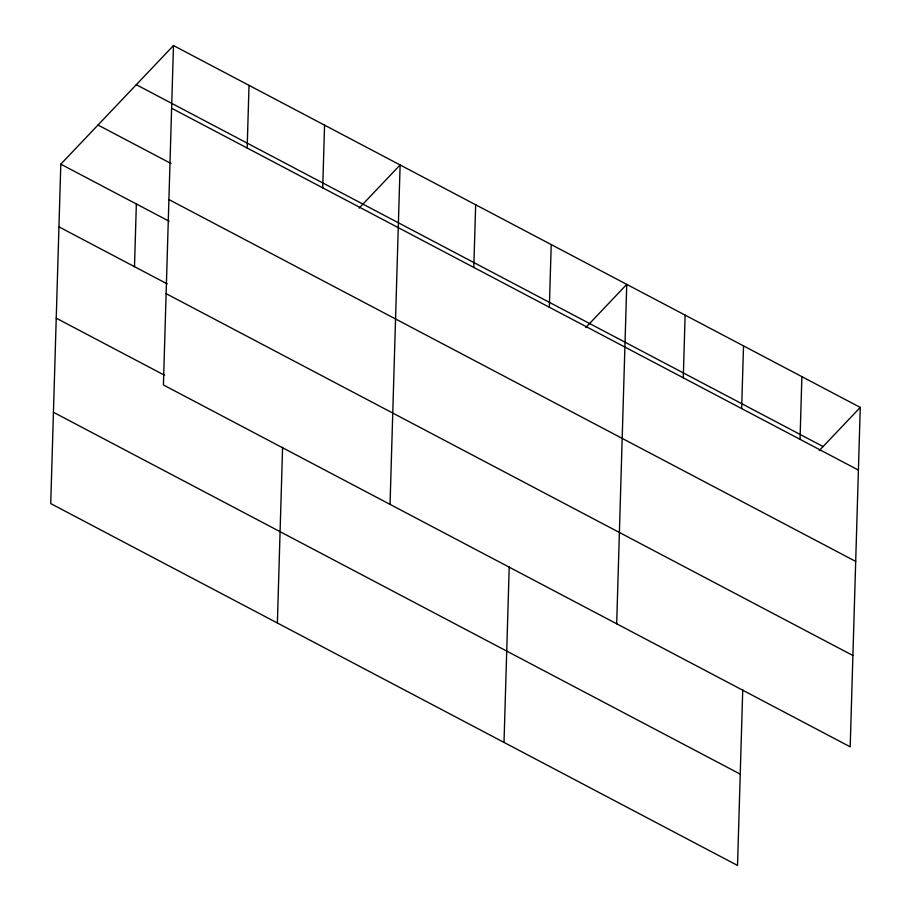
<?xml version="1.0" encoding="UTF-8"?>
<svg xmlns="http://www.w3.org/2000/svg" width="911" height="911" viewBox="0 0 911 911"><rect width="100%" height="100%" fill="white"/><g stroke="black" fill="none" stroke-linecap="round" stroke-linejoin="round"><path stroke-width="1.37" d="M173.477 45.55L163.411 384.966L850.191 746.826L860.269 407.411L173.477 45.55L60.809 164.174L50.731 503.589L737.523 865.45L742.738 689.718M134.498 266.661L136.354 203.984M247.166 148.037L249.022 85.349M277.377 623.01L282.592 447.278M322.71 187.837L324.567 125.16M390.045 504.387L400.123 164.959L359.105 208.141M473.8 267.447L475.667 204.77M504.011 742.419L509.226 566.688M549.356 307.258L551.212 244.569M616.679 623.796L626.757 284.38L585.75 327.55M683.273 377.814L685.129 315.138M741.645 408.572L743.513 345.895M800.029 439.33L801.885 376.653M819.251 450.592L860.269 407.411M136.297 84.7L823.088 446.549M171.621 108.227L858.401 470.087M97.989 125.023L171.017 163.502M168.911 199.555L855.691 561.415M60.809 164.174L169.093 221.225M58.953 226.862L167.237 283.913M166.121 293.649L852.901 655.499M56.243 318.178L164.527 375.23M53.442 412.273L740.233 774.122"/></g></svg>
